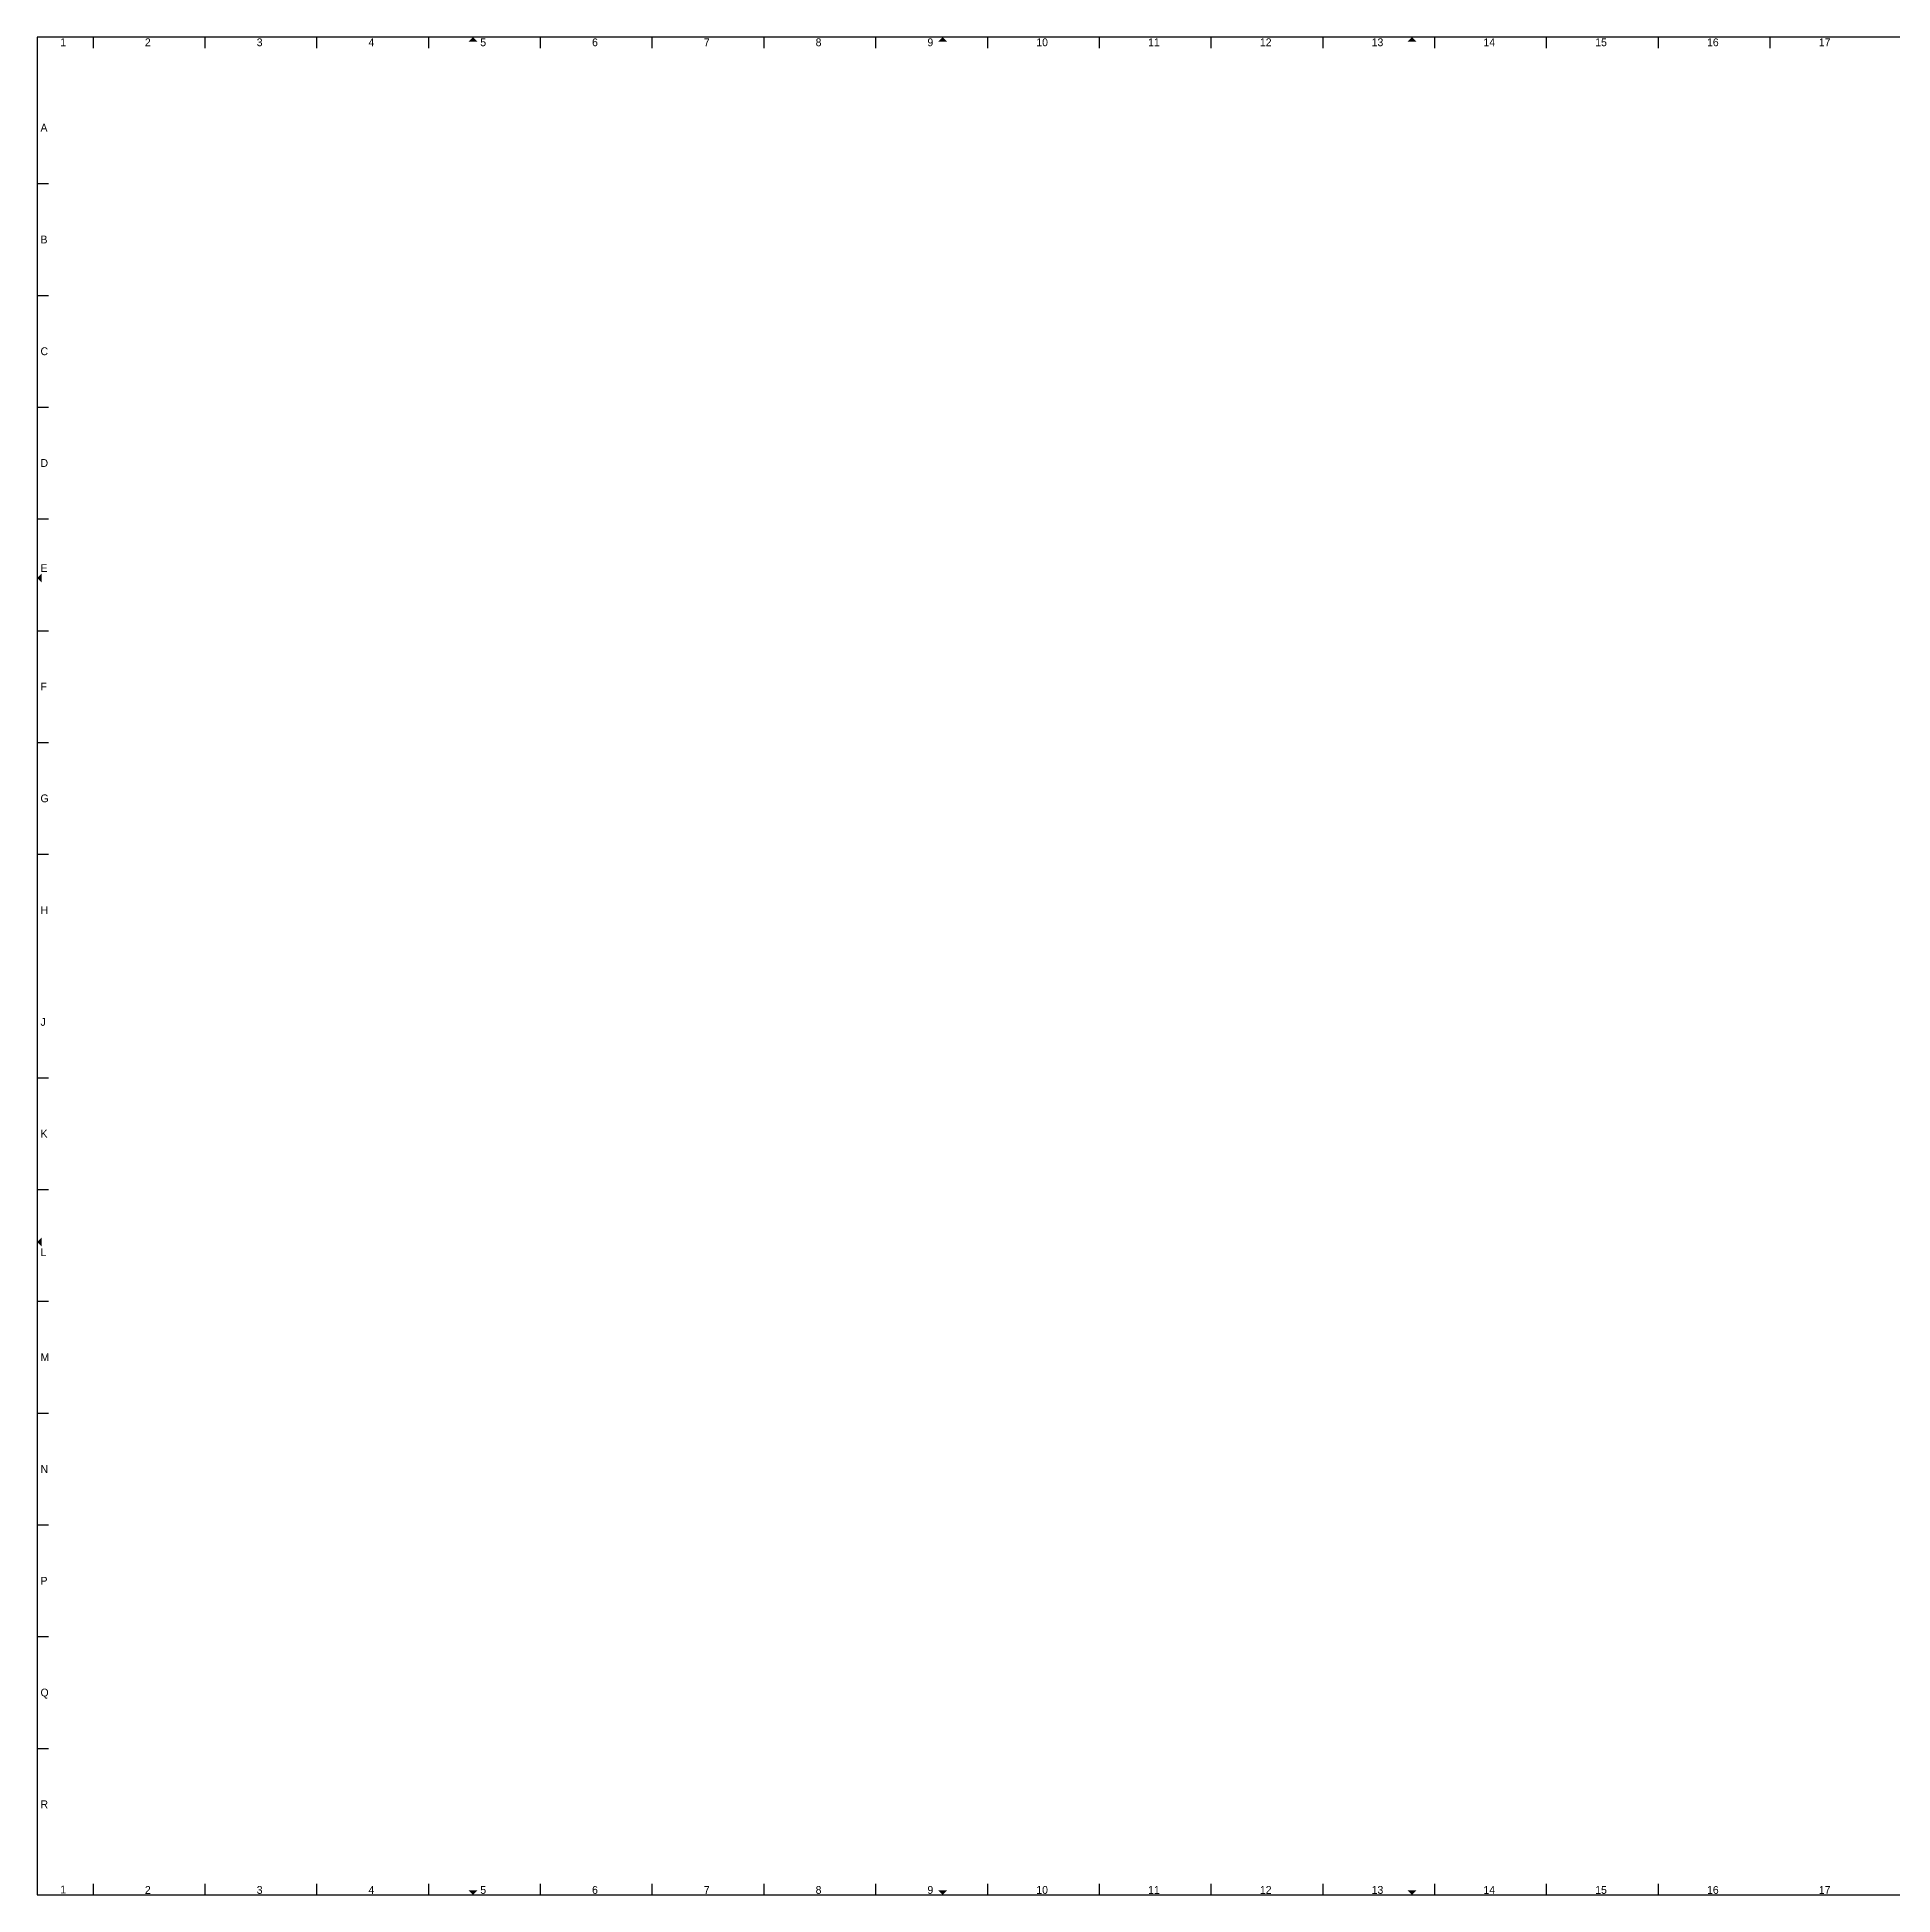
# Model space of a CAD drawing. Extents: x -5 to 1655, y -5 to 826.
# Drawn here: x -5 to 825, y -5 to 826 of the extents above; entities that cross this region are included whole.
import ezdxf
from ezdxf.enums import TextEntityAlignment as Align

# ---------------------------------------------------------------- set-up
doc = ezdxf.new("R2010")
doc.units = 0
doc.header["$MEASUREMENT"] = 0
doc.layers.add('to-xx-rooster', color=7, linetype='CONTINUOUS', lineweight=25)
doc.layers.add('to-xx-vouwmerk', color=7, linetype='CONTINUOUS', lineweight=18)
doc.styles.add('RTW_ISO', font='iso-rtw.shx')

msp = doc.modelspace()

# ---------------------------------------------------------------- hatches: boundary and pattern name
at = {"layer": 'to-xx-vouwmerk'}
for points in [[(188, 824), (190, 826), (192, 824)], [(398, 824), (400, 826), (402, 824)], [(608, 824), (610, 826), (612, 824)], [(-3, 586), (-5, 584), (-3, 582)], [(-3, 289), (-5, 287), (-3, 285)], [(188, -3), (190, -5), (192, -3)], [(398, -3), (400, -5), (402, -3)], [(608, -3), (610, -5), (612, -3)]]:
    msp.add_hatch(color=256, dxfattribs=at).paths.add_polyline_path(points)

# ---------------------------------------------------------------- linework, layer by layer
at = {"layer": 'to-xx-rooster'}
for p, q in [((-5, 826), (-5, -5)), ((1655, 826), (-5, 826)), ((20, 826), (20, 821)), ((70, 826), (70, 821)), ((120, 826), (120, 821)), ((170, 826), (170, 821)), ((220, 826), (220, 821)), ((270, 826), (270, 821)), ((320, 826), (320, 821)), ((370, 826), (370, 821)), ((420, 826), (420, 821)), ((470, 826), (470, 821)), ((520, 826), (520, 821)), ((570, 826), (570, 821)), ((620, 826), (620, 821)), ((670, 826), (670, 821)), ((720, 826), (720, 821)), ((770, 826), (770, 821)), ((-5, 760.5), (0, 760.5)), ((-5, 710.5), (0, 710.5)), ((-5, 660.5), (0, 660.5)), ((-5, 610.5), (0, 610.5)), ((-5, 560.5), (0, 560.5)), ((-5, 510.5), (0, 510.5)), ((-5, 460.5), (0, 460.5)), ((-5, 360.5), (0, 360.5)), ((-5, 310.5), (0, 310.5)), ((-5, 260.5), (0, 260.5)), ((-5, 210.5), (0, 210.5)), ((-5, 160.5), (0, 160.5)), ((-5, 110.5), (0, 110.5)), ((-5, 60.5), (0, 60.5)), ((20, 0), (20, -5)), ((70, 0), (70, -5)), ((120, 0), (120, -5)), ((170, 0), (170, -5)), ((220, 0), (220, -5)), ((270, 0), (270, -5)), ((320, 0), (320, -5)), ((370, 0), (370, -5)), ((420, 0), (420, -5)), ((470, 0), (470, -5)), ((520, 0), (520, -5)), ((570, 0), (570, -5)), ((620, 0), (620, -5)), ((670, 0), (670, -5)), ((720, 0), (720, -5)), ((-5, -5), (1655, -5))]:
    msp.add_line(p, q, dxfattribs=at)

# ---------------------------------------------------------------- texts
at = {"layer": 'to-xx-rooster', "style": 'RTW_ISO'}
for s, p in [('1', (6.62, 820.9)), ('2', (44.5, 820.9)), ('3', (94.5, 820.9)), ('4', (144.5, 820.9)), ('5', (194.5, 820.9)), ('6', (244.5, 820.9)), ('7', (294.5, 820.9)), ('8', (344.5, 820.9)), ('9', (394.5, 820.9)), ('10', (444.5, 820.9)), ('11', (494.5, 820.9)), ('12', (544.5, 820.9)), ('13', (594.5, 820.9)), ('14', (644.5, 820.9)), ('15', (694.5, 820.9)), ('16', (744.5, 820.9)), ('17', (794.5, 820.9)), ('1', (6.62, -5.4)), ('2', (44.5, -5.6)), ('3', (94.5, -5.6)), ('4', (144.5, -5.6)), ('5', (194.5, -5.6)), ('6', (244.5, -5.6)), ('7', (294.5, -5.6)), ('8', (344.5, -5.6)), ('9', (394.5, -5.6)), ('10', (444.5, -5.6)), ('11', (494.5, -5.6)), ('12', (544.5, -5.6)), ('13', (594.5, -5.6)), ('14', (644.5, -5.6)), ('15', (694.5, -5.6)), ('16', (744.5, -5.6)), ('17', (794.5, -5.6))]:
    msp.add_text(s, height=3.5, dxfattribs=at).set_placement(p, align=Align.BOTTOM_CENTER)
for s, p in [('A', (-3.5, 785.5)), ('B', (-3.5, 735.5)), ('C', (-3.5, 685.5)), ('D', (-3.5, 635.5)), ('E', (-3.5, 588.5)), ('F', (-3.5, 535.5)), ('G', (-3.5, 485.5)), ('H', (-3.5, 435.5)), ('J', (-3.5, 385.5)), ('K', (-3.5, 335.5)), ('L', (-3.5, 282.5)), ('M', (-3.5, 235.5)), ('N', (-3.5, 185.5)), ('P', (-3.5, 135.5)), ('Q', (-3.5, 85.5)), ('R', (-3.5, 35.5))]:
    msp.add_text(s, height=3.5, dxfattribs=at).set_placement(p, align=Align.MIDDLE_LEFT)

doc.saveas('drawing.dxf')
